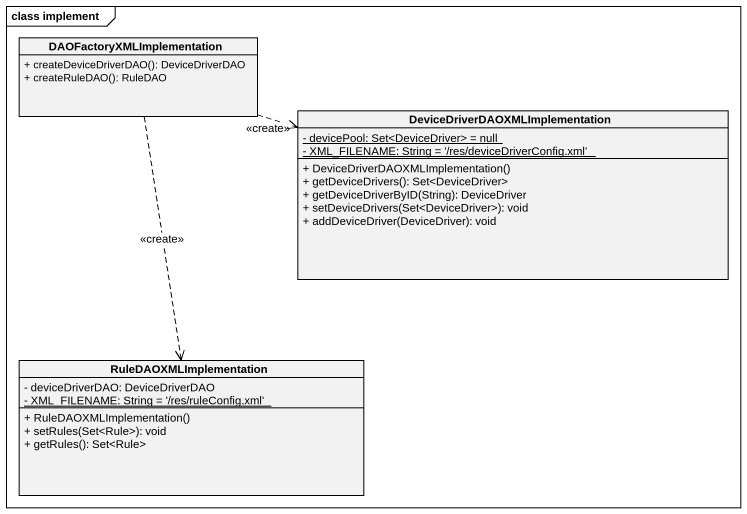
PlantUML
@startuml
mainframe class implement
hide circle
hide empty members
skinparam classAttributeIconSize 0
class DAOFactoryXMLImplementation {
  + createDeviceDriverDAO(): DeviceDriverDAO
  + createRuleDAO(): RuleDAO
}
class "DeviceDriverDAOXMLImplementation" as DeviceDriverDAOXMLImplementa {
  {static} - devicePool: Set<DeviceDriver> = null
  {static} - XML_FILENAME: String = '/res/deviceDriverConfig.xml'
  + DeviceDriverDAOXMLImplementation()
  + getDeviceDrivers(): Set<DeviceDriver>
  + getDeviceDriverByID(String): DeviceDriver
  + setDeviceDrivers(Set<DeviceDriver>): void
  + addDeviceDriver(DeviceDriver): void
}
class RuleDAOXMLImplementation {
  - deviceDriverDAO: DeviceDriverDAO
  {static} - XML_FILENAME: String = '/res/ruleConfig.xml'
  + RuleDAOXMLImplementation()
  + setRules(Set<Rule>): void
  + getRules(): Set<Rule>
}
DAOFactoryXMLImplementation .right.> DeviceDriverDAOXMLImplementa : <<create>>
DAOFactoryXMLImplementation ..> RuleDAOXMLImplementation : <<create>>
@enduml
